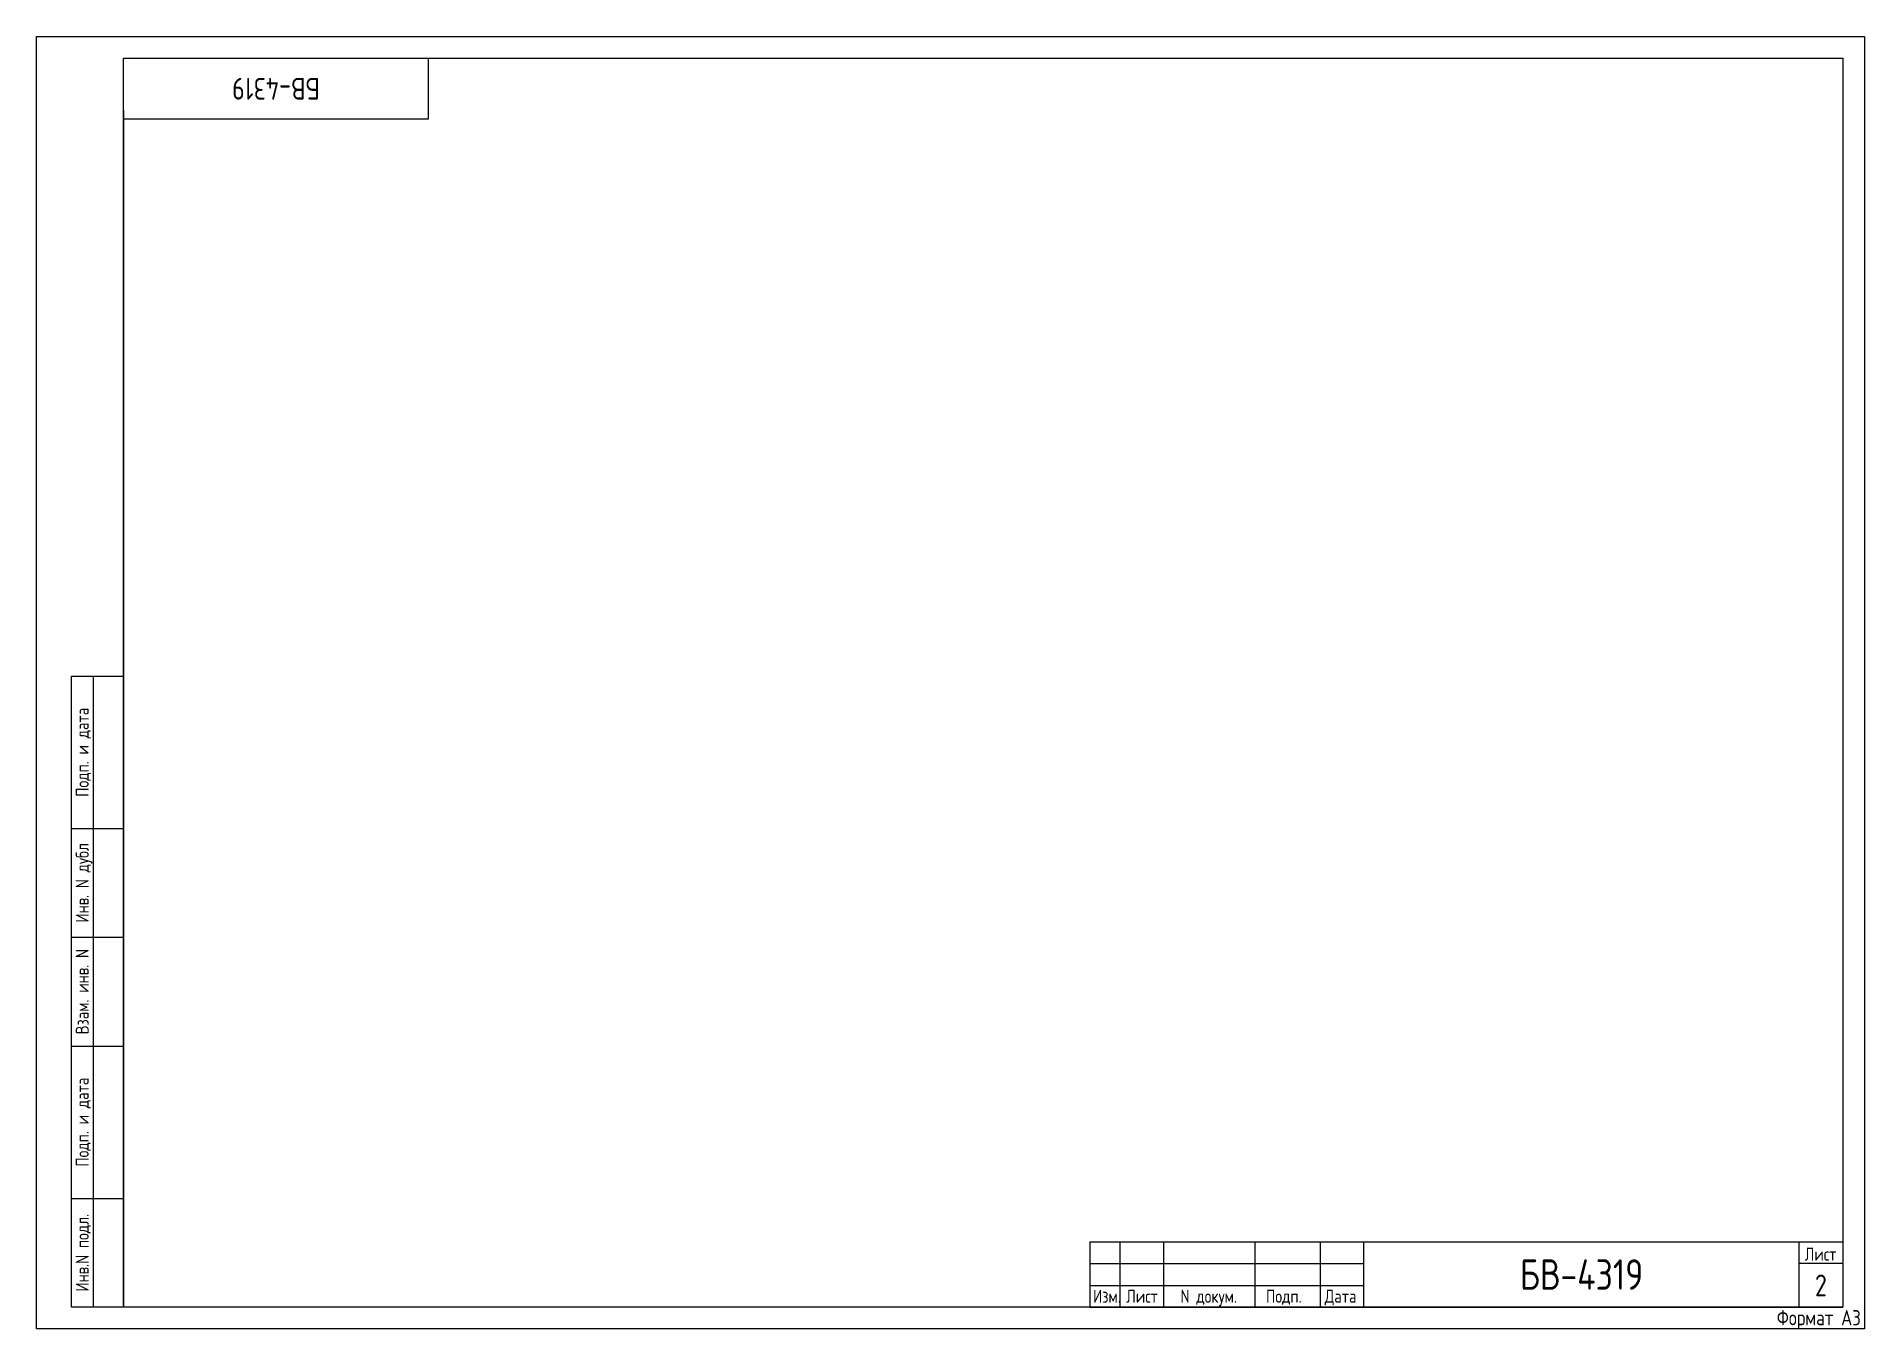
# Paper-space layout 'А3 (2)' of a CAD drawing. Header units: millimetres. Extents: x 0 to 420, y 0 to 297.
import ezdxf
from ezdxf.enums import TextEntityAlignment as Align

# ---------------------------------------------------------------- set-up
doc = ezdxf.new("R2010")
doc.units = ezdxf.units.MM
doc.styles.add('ГОСТ_А_2', font='')
doc.styles.get('ГОСТ_А_2').set_extended_font_data('GOST_type_A')

# ---------------------------------------------------------------- blocks, each defined once
blk = doc.blocks.new('ГОСТ A3_л2.print')
at = {"linetype": 'ByBlock'}
for p, q in [((90, 292), (90, 278)), ((20, 280), (20, 5)), ((90, 278), (20, 278)), ((242, 20), (415, 20)), ((295, 5), (295, 20)), ((305, 5), (305, 20)), ((405, 5), (405, 20)), ((242, 5), (415, 5))]:
    blk.add_line(p, q, dxfattribs=at)
for p, q in [((242, 20), (242, 5)), ((249, 5), (249, 20)), ((259, 5), (259, 20)), ((280, 5), (280, 20)), ((242, 15), (305, 15)), ((415, 15), (405, 15)), ((242, 10), (305, 10))]:
    blk.add_line(p, q)
for points in [[(0, 0), (0, 297), (420, 297), (420, 0)], [(20, 5), (20, 292), (415, 292), (415, 5)]]:
    blk.add_lwpolyline(points, close=True)
for points in [[(20, 5), (8, 5), (8, 150), (20, 150)], [(20, 5), (8, 5), (8, 150), (20, 150)], [(13, 150), (13, 5)], [(13, 150), (13, 5)], [(8, 115), (20, 115)], [(8, 115), (20, 115)], [(8, 90), (20, 90)], [(8, 90), (20, 90)], [(8, 65), (20, 65)], [(8, 65), (20, 65)], [(8, 30), (20, 30)], [(8, 30), (20, 30)]]:
    blk.add_lwpolyline(points)
at = {"style": 'ГОСТ_А_2'}
for s, p in [('Подп. и дата', (12, 132.5)), ('Инв. N дубл', (12, 102.5)), ('Взам. инв. N', (12, 77.5)), ('Подп. и дата', (12, 47.5)), ('Инв.N подл.', (12, 17.5))]:
    blk.add_text(s, height=3, rotation=90, dxfattribs=at).set_placement(p, align=Align.CENTER)
at = {"linetype": 'ByBlock', "style": 'ГОСТ_А_2'}
blk.add_text('Лист', height=3, dxfattribs=at).set_placement((409.92, 15.68), align=Align.CENTER)
for s, p in [('Изм.', (242.75, 6)), ('Лист', (250.37, 6)), ('N докум.', (262.86, 6)), ('Подп.', (282.5, 6)), ('Дата', (296, 6))]:
    blk.add_text(s, height=3, dxfattribs=at).set_placement(p)
at = {"style": 'ГОСТ_А_2'}
blk.add_attdef('DWG_NUM2', text='', height=5, rotation=180, dxfattribs=at).set_placement((55, 285), align=Align.MIDDLE)
for tag, height, p in [('DWG_NUM1', 7, (355, 12.5)), ('LIST', 5, (410, 10))]:
    blk.add_attdef(tag, text='', height=height, dxfattribs=at).set_placement(p, align=Align.MIDDLE)
blk.add_attdef('FORMAT_4', text='', height=3.5, dxfattribs=at).set_placement((419.17, 2.57), align=Align.MIDDLE_RIGHT)

psp = doc.layouts.new('А3 (2)')

# ---------------------------------------------------------------- block references
psp.add_blockref('ГОСТ A3_л2.print', (0, 0)).add_auto_attribs({'DWG_NUM1': 'БВ-4319', 'LIST': '2', 'DWG_NUM2': 'БВ-4319', 'FORMAT_4': 'Формат А3'})

doc.saveas('drawing.dxf')
